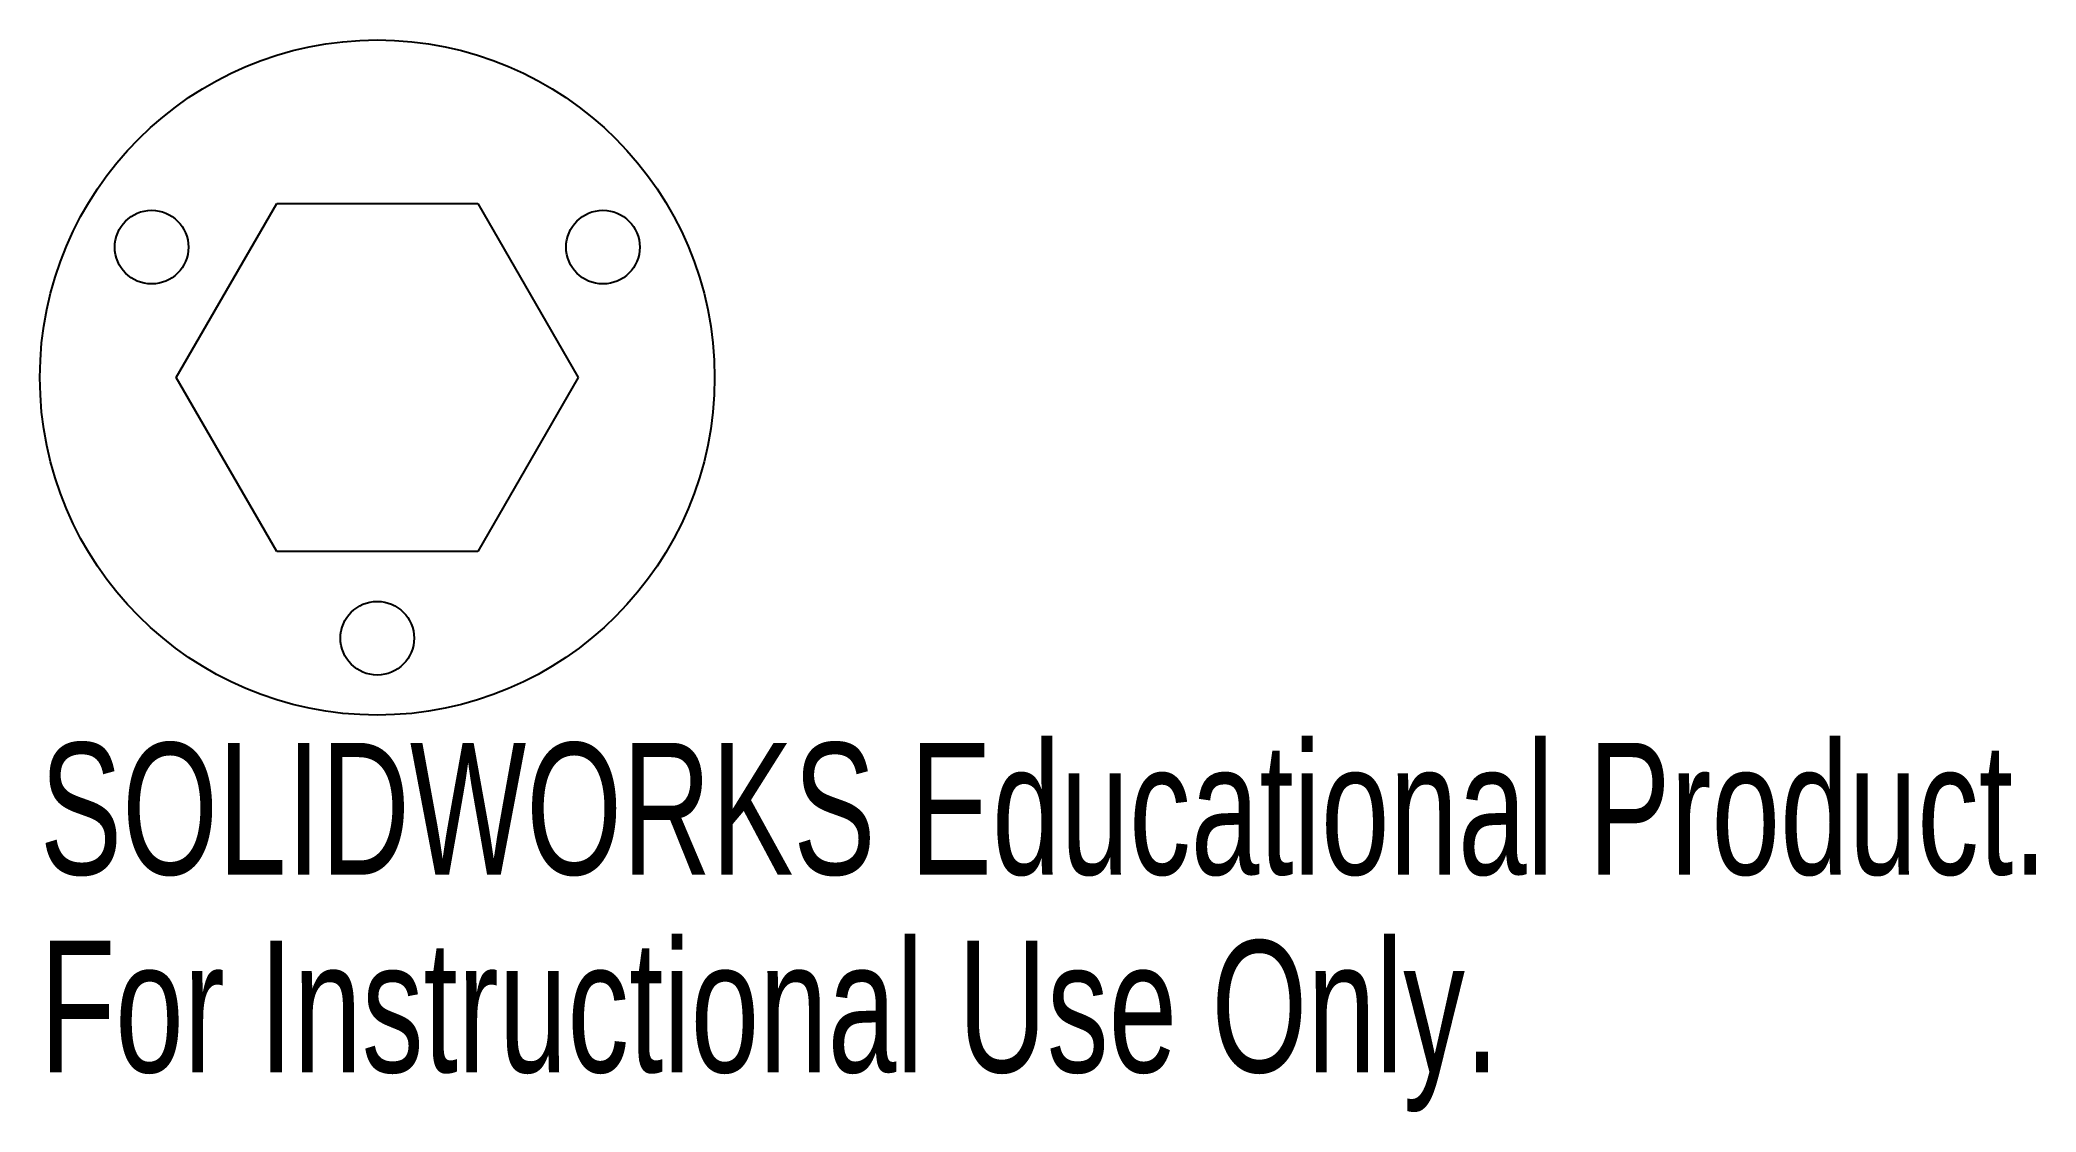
# Model space of a CAD drawing. Header units: inches. Extents: x -0.49 to 2.4, y -1.06 to 0.49.
import ezdxf

# ---------------------------------------------------------------- set-up
doc = ezdxf.new("R2010")
doc.units = ezdxf.units.IN
doc.header["$MEASUREMENT"] = 0
doc.styles.add('SLDTEXTSTYLE0', font='TXT', dxfattribs={"width": 0.7})

msp = doc.modelspace()

# ---------------------------------------------------------------- linework, layer by layer
at = {"color": 7, "linetype": 'Continuous', "lineweight": 25}
for p, q in [((-0.2904, 0), (-0.1452, 0.2515)), ((-0.1452, 0.2515), (0.1452, 0.2515)), ((0.1452, 0.2515), (0.2904, 0)), ((-0.1452, -0.2515), (-0.2904, 0)), ((0.2904, 0), (0.1452, -0.2515)), ((0.1452, -0.2515), (-0.1452, -0.2515))]:
    msp.add_line(p, q, dxfattribs=at)
for centre, radius in [((0, 0), 0.4875), ((-0.3261, 0.1883), 0.0532), ((0.3261, 0.1883), 0.0532), ((0, -0.3765), 0.0532)]:
    msp.add_circle(centre, radius, dxfattribs=at)

# ---------------------------------------------------------------- texts
at = {"color": 7, "linetype": 'Continuous', "char_height": 0.1903, "attachment_point": 1, "style": 'SLDTEXTSTYLE0'}
for s, insert in [('SOLIDWORKS Educational Product.', (-0.4875, -0.5276)), ('For Instructional Use Only.', (-0.4875, -0.8131))]:
    msp.add_mtext(s, dxfattribs=dict(at, insert=insert))

doc.saveas('drawing.dxf')
